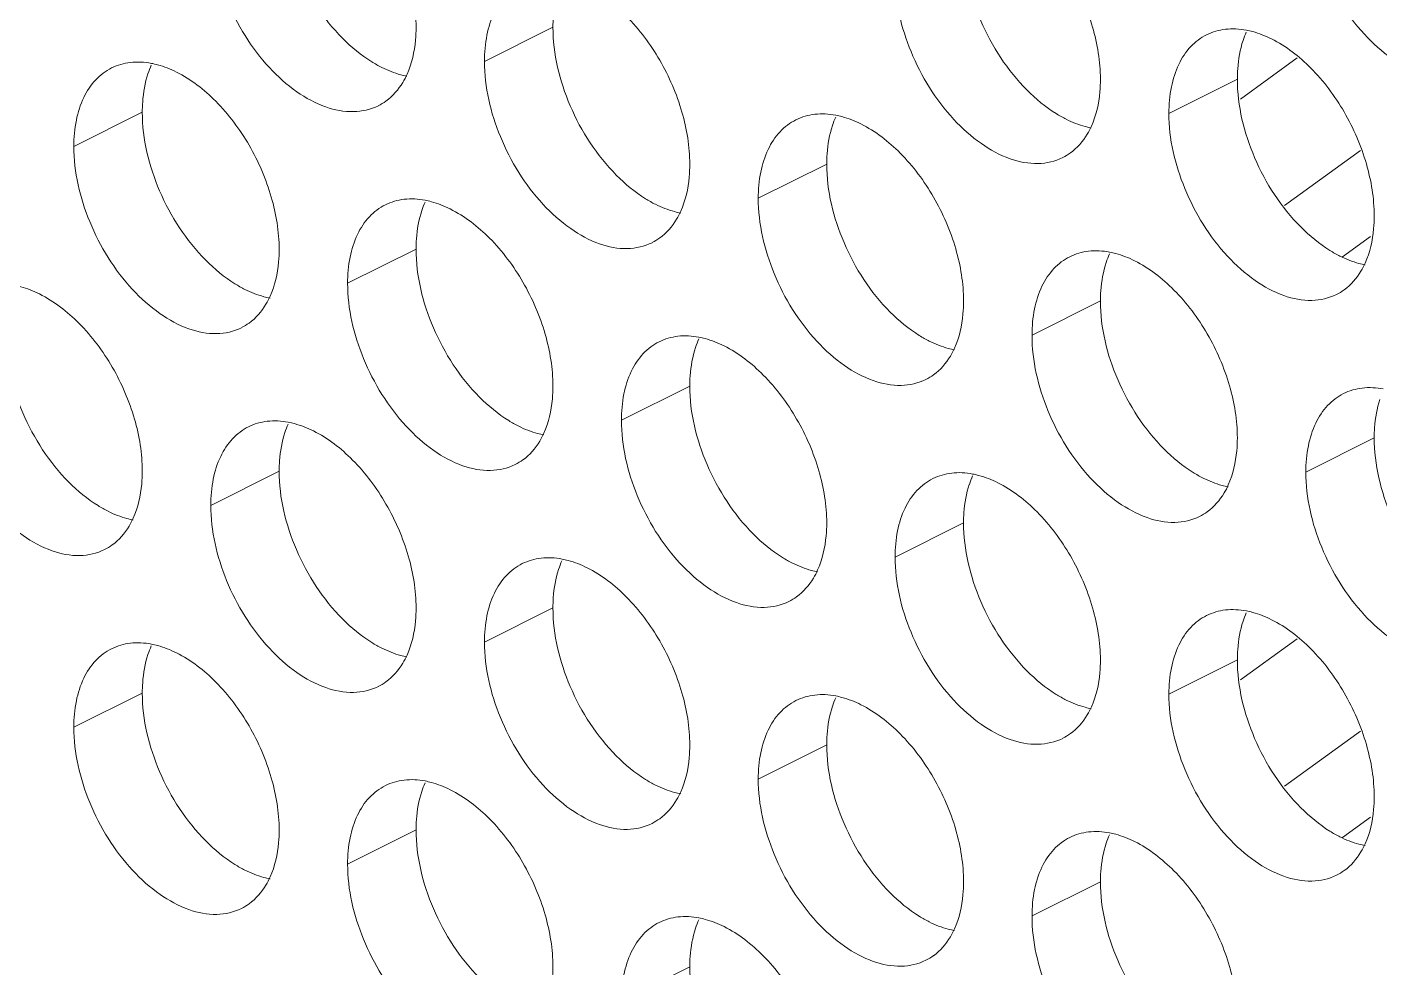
# Model space of a CAD drawing. Header units: millimetres. Extents: x 0 to 2524, y 0 to 1785.
# Drawn here: x 1833.05 to 1844.23, y 778.42 to 786.19 of the extents above; entities that cross this region are included whole.
import ezdxf

# ---------------------------------------------------------------- set-up
doc = ezdxf.new("R2010")
doc.units = ezdxf.units.MM
doc.header["$LTSCALE"] = 0.1
doc.layers.add('标注', color=251, linetype='Continuous', lineweight=9)

msp = doc.modelspace()

# ---------------------------------------------------------------- linework, layer by layer
at = {"layer": '标注'}
for p, q in [((1837.398, 786.192), (1836.832, 785.909)), ((1843.549, 785.938), (1843.08, 785.598)), ((1843.055, 785.763), (1842.489, 785.48)), ((1834.004, 785.489), (1833.438, 785.206)), ((1834.004, 785.489), (1833.438, 785.206)), ((1844.074, 785.174), (1843.445, 784.718)), ((1839.661, 785.06), (1839.095, 784.778)), ((1844.156, 784.463), (1843.924, 784.295)), ((1836.267, 784.357), (1835.701, 784.075)), ((1836.267, 784.357), (1835.701, 784.075)), ((1841.923, 783.929), (1841.358, 783.646)), ((1838.529, 783.226), (1837.964, 782.943)), ((1838.529, 783.226), (1837.964, 782.943)), ((1844.186, 782.798), (1843.621, 782.515)), ((1835.135, 782.523), (1834.57, 782.24)), ((1840.792, 782.095), (1840.226, 781.812)), ((1840.792, 782.095), (1840.226, 781.812)), ((1837.398, 781.392), (1836.832, 781.109)), ((1843.549, 781.138), (1843.08, 780.798)), ((1843.055, 780.963), (1842.489, 780.68)), ((1843.055, 780.963), (1842.489, 780.68)), ((1834.004, 780.689), (1833.438, 780.406)), ((1844.074, 780.374), (1843.445, 779.918)), ((1839.661, 780.26), (1839.095, 779.978)), ((1844.156, 779.663), (1843.924, 779.495)), ((1836.267, 779.557), (1835.701, 779.275)), ((1841.923, 779.129), (1841.358, 778.846)), ((1838.529, 778.426), (1837.964, 778.143))]:
    msp.add_line(p, q, dxfattribs=at)
for centre, radius, start, end in [((1843.799, 785.852), 0.734, 155.8796, 161.7803), ((1834.748, 785.578), 0.734, 155.8796, 161.7803), ((1834.748, 785.578), 0.734, 155.8796, 161.7803), ((1835.752, 785.948), 0.453, 296.5256, 305.9034), ((1840.405, 785.149), 0.734, 155.8796, 161.7803), ((1841.409, 785.52), 0.453, 296.5256, 305.9034), ((1837.011, 784.446), 0.734, 155.8796, 161.7803), ((1837.011, 784.446), 0.734, 155.8796, 161.7803), ((1838.015, 784.817), 0.453, 296.5256, 305.9034), ((1842.668, 784.018), 0.734, 155.8796, 161.7803), ((1843.672, 784.388), 0.453, 296.5256, 305.9034), ((1834.621, 784.114), 0.453, 296.5256, 305.9034), ((1834.621, 784.114), 0.453, 296.5256, 305.9034), ((1839.274, 783.315), 0.734, 155.8796, 161.7803), ((1839.274, 783.315), 0.734, 155.8796, 161.7803), ((1840.278, 783.686), 0.453, 296.5256, 305.9034), ((1835.88, 782.612), 0.734, 155.8796, 161.7803), ((1836.884, 782.983), 0.453, 296.5256, 305.9034), ((1836.884, 782.983), 0.453, 296.5256, 305.9034), ((1841.537, 782.184), 0.734, 155.8796, 161.7803), ((1841.537, 782.184), 0.734, 155.8796, 161.7803), ((1842.541, 782.554), 0.453, 296.5256, 305.9034), ((1833.49, 782.28), 0.453, 296.5256, 305.9034), ((1838.142, 781.481), 0.734, 155.8796, 161.7803), ((1839.146, 781.851), 0.453, 296.5256, 305.9034), ((1839.146, 781.851), 0.453, 296.5256, 305.9034), ((1843.799, 781.052), 0.734, 155.8796, 161.7803), ((1843.799, 781.052), 0.734, 155.8796, 161.7803), ((1834.748, 780.778), 0.734, 155.8796, 161.7803), ((1835.752, 781.148), 0.453, 296.5256, 305.9034), ((1840.405, 780.349), 0.734, 155.8796, 161.7803), ((1841.409, 780.72), 0.453, 296.5256, 305.9034), ((1841.409, 780.72), 0.453, 296.5256, 305.9034), ((1837.011, 779.646), 0.734, 155.8796, 161.7803), ((1838.015, 780.017), 0.453, 296.5256, 305.9034), ((1842.668, 779.218), 0.734, 155.8796, 161.7803), ((1843.672, 779.588), 0.453, 296.5256, 305.9034), ((1843.672, 779.588), 0.453, 296.5256, 305.9034), ((1834.621, 779.314), 0.453, 296.5256, 305.9034), ((1839.274, 778.515), 0.734, 155.8796, 161.7803), ((1840.278, 778.886), 0.453, 296.5256, 305.9034)]:
    msp.add_arc(centre, radius, start, end, dxfattribs=at)
for points, knots in [([(1835.418, 787.655), (1835.539, 787.595), (1835.769, 787.415), (1836.035, 787.056), (1836.217, 786.638), (1836.267, 786.337), (1836.267, 786.192)], [0, 0, 0, 0, 0.229676, 0.488215, 0.753207, 1, 1, 1, 1]), ([(1835.659, 786.101), (1835.497, 786.264), (1835.246, 786.651), (1835.135, 787.102), (1835.135, 787.323)], [0, 0, 0, 0, 0.508684, 1, 1, 1, 1]), ([(1841.075, 787.227), (1841.196, 787.166), (1841.426, 786.986), (1841.692, 786.628), (1841.873, 786.209), (1841.923, 785.908), (1841.923, 785.763)], [0, 0, 0, 0, 0.229676, 0.488215, 0.753207, 1, 1, 1, 1]), ([(1845.006, 785.817), (1844.943, 785.786), (1844.793, 785.752), (1844.555, 785.8), (1844.317, 785.93), (1844.009, 786.208), (1843.723, 786.671), (1843.621, 787.103), (1843.621, 787.315)], [0, 0, 0, 0, 0.090718, 0.191742, 0.308104, 0.439279, 0.725532, 1, 1, 1, 1]), ([(1835.955, 785.543), (1835.892, 785.512), (1835.742, 785.478), (1835.504, 785.525), (1835.266, 785.656), (1834.958, 785.933), (1834.672, 786.396), (1834.57, 786.829), (1834.57, 787.04)], [0, 0, 0, 0, 0.090718, 0.191742, 0.308104, 0.439279, 0.725532, 1, 1, 1, 1]), ([(1841.316, 785.673), (1841.154, 785.835), (1840.903, 786.223), (1840.792, 786.673), (1840.792, 786.895)], [0, 0, 0, 0, 0.508684, 1, 1, 1, 1]), ([(1836.832, 785.909), (1836.832, 785.982), (1836.844, 786.121), (1836.903, 786.311), (1837.003, 786.463), (1837.095, 786.533), (1837.144, 786.558)], [0, 0, 0, 0, 0.289235, 0.54966, 0.782932, 1, 1, 1, 1]), ([(1841.612, 785.114), (1841.549, 785.083), (1841.399, 785.049), (1841.161, 785.097), (1840.923, 785.227), (1840.615, 785.505), (1840.329, 785.968), (1840.226, 786.4), (1840.226, 786.612)], [0, 0, 0, 0, 0.090718, 0.191742, 0.308104, 0.439279, 0.725532, 1, 1, 1, 1]), ([(1837.398, 786.192), (1837.398, 786.22), (1837.402, 786.328), (1837.42, 786.435), (1837.445, 786.51)], [0, 0, 0, 0, 0.264225, 1, 1, 1, 1]), ([(1837.681, 786.524), (1837.801, 786.464), (1838.032, 786.283), (1838.298, 785.925), (1838.479, 785.506), (1838.529, 785.205), (1838.529, 785.06)], [0, 0, 0, 0, 0.229676, 0.488215, 0.753207, 1, 1, 1, 1]), ([(1835.984, 785.86), (1835.955, 785.874), (1835.837, 785.94), (1835.732, 786.028), (1835.659, 786.101)], [0, 0, 0, 0, 0.235002, 1, 1, 1, 1]), ([(1836.267, 786.192), (1836.267, 786.156), (1836.261, 786.024), (1836.232, 785.891), (1836.192, 785.803)], [0, 0, 0, 0, 0.268874, 1, 1, 1, 1]), ([(1837.922, 784.97), (1837.76, 785.132), (1837.509, 785.52), (1837.398, 785.97), (1837.398, 786.192)], [0, 0, 0, 0, 0.508684, 1, 1, 1, 1]), ([(1842.489, 785.48), (1842.489, 785.553), (1842.501, 785.692), (1842.56, 785.882), (1842.66, 786.035), (1842.752, 786.105), (1842.801, 786.129)], [0, 0, 0, 0, 0.289235, 0.54966, 0.782932, 1, 1, 1, 1]), ([(1842.801, 786.129), (1842.849, 786.154), (1842.959, 786.185), (1843.073, 786.178), (1843.13, 786.168)], [0, 0, 0, 0, 0.482538, 1, 1, 1, 1]), ([(1843.13, 786.168), (1843.147, 786.164), (1843.219, 786.148), (1843.288, 786.12), (1843.338, 786.095)], [0, 0, 0, 0, 0.238696, 1, 1, 1, 1]), ([(1843.055, 785.763), (1843.055, 785.792), (1843.059, 785.899), (1843.077, 786.007), (1843.102, 786.082)], [0, 0, 0, 0, 0.264225, 1, 1, 1, 1]), ([(1843.338, 786.095), (1843.458, 786.035), (1843.689, 785.855), (1843.955, 785.497), (1844.136, 785.078), (1844.186, 784.777), (1844.186, 784.632)], [0, 0, 0, 0, 0.229676, 0.488215, 0.753207, 1, 1, 1, 1]), ([(1833.75, 785.855), (1833.798, 785.879), (1833.908, 785.911), (1834.022, 785.904), (1834.079, 785.893)], [0, 0, 0, 0, 0.482538, 1, 1, 1, 1]), ([(1833.75, 785.855), (1833.798, 785.879), (1833.908, 785.911), (1834.022, 785.904), (1834.079, 785.893)], [0, 0, 0, 0, 0.482538, 1, 1, 1, 1]), ([(1834.079, 785.893), (1834.096, 785.89), (1834.168, 785.873), (1834.237, 785.846), (1834.287, 785.821)], [0, 0, 0, 0, 0.238696, 1, 1, 1, 1]), ([(1834.079, 785.893), (1834.096, 785.89), (1834.168, 785.873), (1834.237, 785.846), (1834.287, 785.821)], [0, 0, 0, 0, 0.238696, 1, 1, 1, 1]), ([(1838.217, 784.411), (1838.155, 784.38), (1838.005, 784.346), (1837.767, 784.394), (1837.529, 784.525), (1837.221, 784.802), (1836.935, 785.265), (1836.832, 785.697), (1836.832, 785.909)], [0, 0, 0, 0, 0.090718, 0.191742, 0.308104, 0.439279, 0.725532, 1, 1, 1, 1]), ([(1833.438, 785.206), (1833.438, 785.279), (1833.45, 785.418), (1833.509, 785.608), (1833.609, 785.76), (1833.701, 785.831), (1833.75, 785.855)], [0, 0, 0, 0, 0.289235, 0.54966, 0.782932, 1, 1, 1, 1]), ([(1833.438, 785.206), (1833.438, 785.279), (1833.45, 785.418), (1833.509, 785.608), (1833.609, 785.76), (1833.701, 785.831), (1833.75, 785.855)], [0, 0, 0, 0, 0.289235, 0.54966, 0.782932, 1, 1, 1, 1]), ([(1834.004, 785.489), (1834.004, 785.517), (1834.008, 785.625), (1834.026, 785.732), (1834.051, 785.807)], [0, 0, 0, 0, 0.264225, 1, 1, 1, 1]), ([(1834.004, 785.489), (1834.004, 785.517), (1834.008, 785.625), (1834.026, 785.732), (1834.051, 785.807)], [0, 0, 0, 0, 0.264225, 1, 1, 1, 1]), ([(1834.287, 785.821), (1834.407, 785.761), (1834.638, 785.58), (1834.904, 785.222), (1835.085, 784.803), (1835.135, 784.502), (1835.135, 784.357)], [0, 0, 0, 0, 0.229676, 0.488215, 0.753207, 1, 1, 1, 1]), ([(1834.287, 785.821), (1834.407, 785.761), (1834.638, 785.58), (1834.904, 785.222), (1835.085, 784.803), (1835.135, 784.502), (1835.135, 784.357)], [0, 0, 0, 0, 0.229676, 0.488215, 0.753207, 1, 1, 1, 1]), ([(1836.191, 785.787), (1836.174, 785.791), (1836.103, 785.807), (1836.034, 785.835), (1835.984, 785.86)], [0, 0, 0, 0, 0.238696, 1, 1, 1, 1]), ([(1836.192, 785.803), (1836.182, 785.78), (1836.138, 785.696), (1836.074, 785.622), (1836.018, 785.581)], [0, 0, 0, 0, 0.265525, 1, 1, 1, 1]), ([(1841.923, 785.763), (1841.923, 785.728), (1841.918, 785.595), (1841.889, 785.463), (1841.849, 785.374)], [0, 0, 0, 0, 0.268874, 1, 1, 1, 1]), ([(1843.579, 784.541), (1843.417, 784.704), (1843.166, 785.091), (1843.055, 785.542), (1843.055, 785.763)], [0, 0, 0, 0, 0.508684, 1, 1, 1, 1]), ([(1841.641, 785.431), (1841.612, 785.445), (1841.494, 785.512), (1841.389, 785.599), (1841.316, 785.673)], [0, 0, 0, 0, 0.235002, 1, 1, 1, 1]), ([(1834.528, 784.267), (1834.366, 784.43), (1834.115, 784.817), (1834.004, 785.267), (1834.004, 785.489)], [0, 0, 0, 0, 0.508684, 1, 1, 1, 1]), ([(1834.528, 784.267), (1834.366, 784.43), (1834.115, 784.817), (1834.004, 785.267), (1834.004, 785.489)], [0, 0, 0, 0, 0.508684, 1, 1, 1, 1]), ([(1839.407, 785.426), (1839.455, 785.451), (1839.565, 785.482), (1839.679, 785.476), (1839.736, 785.465)], [0, 0, 0, 0, 0.482538, 1, 1, 1, 1]), ([(1839.736, 785.465), (1839.753, 785.461), (1839.825, 785.445), (1839.894, 785.417), (1839.944, 785.392)], [0, 0, 0, 0, 0.238696, 1, 1, 1, 1]), ([(1841.848, 785.359), (1841.831, 785.362), (1841.76, 785.379), (1841.691, 785.406), (1841.641, 785.431)], [0, 0, 0, 0, 0.238696, 1, 1, 1, 1]), ([(1843.874, 783.983), (1843.812, 783.952), (1843.662, 783.918), (1843.424, 783.966), (1843.186, 784.096), (1842.878, 784.374), (1842.592, 784.836), (1842.489, 785.269), (1842.489, 785.48)], [0, 0, 0, 0, 0.090718, 0.191742, 0.308104, 0.439279, 0.725532, 1, 1, 1, 1]), ([(1839.095, 784.778), (1839.095, 784.85), (1839.107, 784.989), (1839.166, 785.179), (1839.265, 785.332), (1839.358, 785.402), (1839.407, 785.426)], [0, 0, 0, 0, 0.289235, 0.54966, 0.782932, 1, 1, 1, 1]), ([(1839.661, 785.06), (1839.661, 785.089), (1839.664, 785.196), (1839.683, 785.304), (1839.708, 785.379)], [0, 0, 0, 0, 0.264225, 1, 1, 1, 1]), ([(1839.944, 785.392), (1840.064, 785.332), (1840.295, 785.152), (1840.561, 784.794), (1840.742, 784.375), (1840.792, 784.074), (1840.792, 783.929)], [0, 0, 0, 0, 0.229676, 0.488215, 0.753207, 1, 1, 1, 1]), ([(1841.849, 785.374), (1841.839, 785.352), (1841.795, 785.268), (1841.731, 785.193), (1841.675, 785.153)], [0, 0, 0, 0, 0.265525, 1, 1, 1, 1]), ([(1834.823, 783.708), (1834.761, 783.677), (1834.611, 783.643), (1834.373, 783.691), (1834.135, 783.822), (1833.827, 784.099), (1833.541, 784.562), (1833.438, 784.994), (1833.438, 785.206)], [0, 0, 0, 0, 0.090718, 0.191742, 0.308104, 0.439279, 0.725532, 1, 1, 1, 1]), ([(1834.823, 783.708), (1834.761, 783.677), (1834.611, 783.643), (1834.373, 783.691), (1834.135, 783.822), (1833.827, 784.099), (1833.541, 784.562), (1833.438, 784.994), (1833.438, 785.206)], [0, 0, 0, 0, 0.090718, 0.191742, 0.308104, 0.439279, 0.725532, 1, 1, 1, 1]), ([(1838.529, 785.06), (1838.529, 785.025), (1838.524, 784.892), (1838.494, 784.76), (1838.455, 784.671)], [0, 0, 0, 0, 0.268874, 1, 1, 1, 1]), ([(1840.185, 783.838), (1840.023, 784.001), (1839.772, 784.388), (1839.661, 784.839), (1839.661, 785.06)], [0, 0, 0, 0, 0.508684, 1, 1, 1, 1]), ([(1838.246, 784.728), (1838.218, 784.742), (1838.1, 784.809), (1837.995, 784.896), (1837.922, 784.97)], [0, 0, 0, 0, 0.235002, 1, 1, 1, 1]), ([(1836.013, 784.724), (1836.061, 784.748), (1836.171, 784.779), (1836.285, 784.773), (1836.342, 784.762)], [0, 0, 0, 0, 0.482538, 1, 1, 1, 1]), ([(1836.013, 784.724), (1836.061, 784.748), (1836.171, 784.779), (1836.285, 784.773), (1836.342, 784.762)], [0, 0, 0, 0, 0.482538, 1, 1, 1, 1]), ([(1836.342, 784.762), (1836.359, 784.758), (1836.431, 784.742), (1836.499, 784.715), (1836.549, 784.69)], [0, 0, 0, 0, 0.238696, 1, 1, 1, 1]), ([(1836.342, 784.762), (1836.359, 784.758), (1836.431, 784.742), (1836.499, 784.715), (1836.549, 784.69)], [0, 0, 0, 0, 0.238696, 1, 1, 1, 1]), ([(1840.48, 783.28), (1840.418, 783.249), (1840.268, 783.215), (1840.03, 783.263), (1839.791, 783.393), (1839.484, 783.671), (1839.198, 784.133), (1839.095, 784.566), (1839.095, 784.778)], [0, 0, 0, 0, 0.090718, 0.191742, 0.308104, 0.439279, 0.725532, 1, 1, 1, 1]), ([(1835.701, 784.075), (1835.701, 784.147), (1835.713, 784.286), (1835.772, 784.477), (1835.871, 784.629), (1835.964, 784.699), (1836.013, 784.724)], [0, 0, 0, 0, 0.289235, 0.54966, 0.782932, 1, 1, 1, 1]), ([(1835.701, 784.075), (1835.701, 784.147), (1835.713, 784.286), (1835.772, 784.477), (1835.871, 784.629), (1835.964, 784.699), (1836.013, 784.724)], [0, 0, 0, 0, 0.289235, 0.54966, 0.782932, 1, 1, 1, 1]), ([(1836.267, 784.357), (1836.267, 784.386), (1836.27, 784.493), (1836.289, 784.601), (1836.314, 784.676)], [0, 0, 0, 0, 0.264225, 1, 1, 1, 1]), ([(1836.267, 784.357), (1836.267, 784.386), (1836.27, 784.493), (1836.289, 784.601), (1836.314, 784.676)], [0, 0, 0, 0, 0.264225, 1, 1, 1, 1]), ([(1836.549, 784.69), (1836.67, 784.629), (1836.901, 784.449), (1837.167, 784.091), (1837.348, 783.672), (1837.398, 783.371), (1837.398, 783.226)], [0, 0, 0, 0, 0.229676, 0.488215, 0.753207, 1, 1, 1, 1]), ([(1836.549, 784.69), (1836.67, 784.629), (1836.901, 784.449), (1837.167, 784.091), (1837.348, 783.672), (1837.398, 783.371), (1837.398, 783.226)], [0, 0, 0, 0, 0.229676, 0.488215, 0.753207, 1, 1, 1, 1]), ([(1838.454, 784.656), (1838.437, 784.659), (1838.365, 784.676), (1838.296, 784.703), (1838.246, 784.728)], [0, 0, 0, 0, 0.238696, 1, 1, 1, 1]), ([(1838.455, 784.671), (1838.444, 784.649), (1838.401, 784.565), (1838.337, 784.49), (1838.281, 784.45)], [0, 0, 0, 0, 0.265525, 1, 1, 1, 1]), ([(1843.903, 784.3), (1843.875, 784.314), (1843.757, 784.381), (1843.652, 784.468), (1843.579, 784.541)], [0, 0, 0, 0, 0.235002, 1, 1, 1, 1]), ([(1844.186, 784.632), (1844.186, 784.596), (1844.181, 784.464), (1844.151, 784.331), (1844.112, 784.243)], [0, 0, 0, 0, 0.268874, 1, 1, 1, 1]), ([(1835.135, 784.357), (1835.135, 784.322), (1835.13, 784.19), (1835.1, 784.057), (1835.061, 783.969)], [0, 0, 0, 0, 0.268874, 1, 1, 1, 1]), ([(1835.135, 784.357), (1835.135, 784.322), (1835.13, 784.19), (1835.1, 784.057), (1835.061, 783.969)], [0, 0, 0, 0, 0.268874, 1, 1, 1, 1]), ([(1836.79, 783.135), (1836.629, 783.298), (1836.378, 783.685), (1836.267, 784.136), (1836.267, 784.357)], [0, 0, 0, 0, 0.508684, 1, 1, 1, 1]), ([(1836.79, 783.135), (1836.629, 783.298), (1836.378, 783.685), (1836.267, 784.136), (1836.267, 784.357)], [0, 0, 0, 0, 0.508684, 1, 1, 1, 1]), ([(1841.67, 784.295), (1841.718, 784.319), (1841.828, 784.351), (1841.942, 784.344), (1841.999, 784.333)], [0, 0, 0, 0, 0.482538, 1, 1, 1, 1]), ([(1841.999, 784.333), (1842.016, 784.33), (1842.087, 784.313), (1842.156, 784.286), (1842.206, 784.261)], [0, 0, 0, 0, 0.238696, 1, 1, 1, 1]), ([(1834.852, 784.025), (1834.824, 784.039), (1834.706, 784.106), (1834.601, 784.193), (1834.528, 784.267)], [0, 0, 0, 0, 0.235002, 1, 1, 1, 1]), ([(1834.852, 784.025), (1834.824, 784.039), (1834.706, 784.106), (1834.601, 784.193), (1834.528, 784.267)], [0, 0, 0, 0, 0.235002, 1, 1, 1, 1]), ([(1841.358, 783.646), (1841.358, 783.719), (1841.37, 783.858), (1841.429, 784.048), (1841.528, 784.2), (1841.621, 784.271), (1841.67, 784.295)], [0, 0, 0, 0, 0.289235, 0.54966, 0.782932, 1, 1, 1, 1]), ([(1841.923, 783.929), (1841.923, 783.957), (1841.927, 784.065), (1841.946, 784.172), (1841.971, 784.247)], [0, 0, 0, 0, 0.264225, 1, 1, 1, 1]), ([(1842.206, 784.261), (1842.327, 784.201), (1842.557, 784.02), (1842.824, 783.662), (1843.005, 783.244), (1843.055, 782.943), (1843.055, 782.798)], [0, 0, 0, 0, 0.229676, 0.488215, 0.753207, 1, 1, 1, 1]), ([(1844.111, 784.228), (1844.094, 784.231), (1844.022, 784.248), (1843.953, 784.275), (1843.903, 784.3)], [0, 0, 0, 0, 0.238696, 1, 1, 1, 1]), ([(1844.112, 784.243), (1844.101, 784.22), (1844.058, 784.136), (1843.994, 784.062), (1843.938, 784.021)], [0, 0, 0, 0, 0.265525, 1, 1, 1, 1]), ([(1832.948, 784.059), (1832.965, 784.055), (1833.036, 784.039), (1833.105, 784.012), (1833.155, 783.987)], [0, 0, 0, 0, 0.238696, 1, 1, 1, 1]), ([(1833.155, 783.987), (1833.276, 783.926), (1833.507, 783.746), (1833.773, 783.388), (1833.954, 782.969), (1834.004, 782.668), (1834.004, 782.523)], [0, 0, 0, 0, 0.229676, 0.488215, 0.753207, 1, 1, 1, 1]), ([(1835.06, 783.953), (1835.043, 783.956), (1834.971, 783.973), (1834.902, 784), (1834.852, 784.025)], [0, 0, 0, 0, 0.238696, 1, 1, 1, 1]), ([(1835.06, 783.953), (1835.043, 783.956), (1834.971, 783.973), (1834.902, 784), (1834.852, 784.025)], [0, 0, 0, 0, 0.238696, 1, 1, 1, 1]), ([(1837.086, 782.577), (1837.023, 782.546), (1836.874, 782.512), (1836.636, 782.56), (1836.397, 782.69), (1836.09, 782.968), (1835.804, 783.431), (1835.701, 783.863), (1835.701, 784.075)], [0, 0, 0, 0, 0.090718, 0.191742, 0.308104, 0.439279, 0.725532, 1, 1, 1, 1]), ([(1837.086, 782.577), (1837.023, 782.546), (1836.874, 782.512), (1836.636, 782.56), (1836.397, 782.69), (1836.09, 782.968), (1835.804, 783.431), (1835.701, 783.863), (1835.701, 784.075)], [0, 0, 0, 0, 0.090718, 0.191742, 0.308104, 0.439279, 0.725532, 1, 1, 1, 1]), ([(1835.061, 783.969), (1835.05, 783.946), (1835.007, 783.862), (1834.943, 783.788), (1834.887, 783.747)], [0, 0, 0, 0, 0.265525, 1, 1, 1, 1]), ([(1835.061, 783.969), (1835.05, 783.946), (1835.007, 783.862), (1834.943, 783.788), (1834.887, 783.747)], [0, 0, 0, 0, 0.265525, 1, 1, 1, 1]), ([(1840.792, 783.929), (1840.792, 783.893), (1840.786, 783.761), (1840.757, 783.628), (1840.717, 783.54)], [0, 0, 0, 0, 0.268874, 1, 1, 1, 1]), ([(1842.447, 782.707), (1842.286, 782.87), (1842.035, 783.257), (1841.923, 783.707), (1841.923, 783.929)], [0, 0, 0, 0, 0.508684, 1, 1, 1, 1]), ([(1840.509, 783.597), (1840.481, 783.611), (1840.363, 783.678), (1840.257, 783.765), (1840.185, 783.838)], [0, 0, 0, 0, 0.235002, 1, 1, 1, 1]), ([(1833.396, 782.432), (1833.235, 782.595), (1832.984, 782.982), (1832.872, 783.433), (1832.872, 783.654)], [0, 0, 0, 0, 0.508684, 1, 1, 1, 1]), ([(1838.276, 783.592), (1838.324, 783.616), (1838.434, 783.648), (1838.548, 783.641), (1838.604, 783.63)], [0, 0, 0, 0, 0.482538, 1, 1, 1, 1]), ([(1838.276, 783.592), (1838.324, 783.616), (1838.434, 783.648), (1838.548, 783.641), (1838.604, 783.63)], [0, 0, 0, 0, 0.482538, 1, 1, 1, 1]), ([(1842.743, 782.149), (1842.68, 782.117), (1842.53, 782.083), (1842.293, 782.131), (1842.054, 782.262), (1841.746, 782.539), (1841.46, 783.002), (1841.358, 783.434), (1841.358, 783.646)], [0, 0, 0, 0, 0.090718, 0.191742, 0.308104, 0.439279, 0.725532, 1, 1, 1, 1]), ([(1837.964, 782.943), (1837.964, 783.016), (1837.976, 783.155), (1838.035, 783.345), (1838.134, 783.497), (1838.227, 783.568), (1838.276, 783.592)], [0, 0, 0, 0, 0.289235, 0.54966, 0.782932, 1, 1, 1, 1]), ([(1837.964, 782.943), (1837.964, 783.016), (1837.976, 783.155), (1838.035, 783.345), (1838.134, 783.497), (1838.227, 783.568), (1838.276, 783.592)], [0, 0, 0, 0, 0.289235, 0.54966, 0.782932, 1, 1, 1, 1]), ([(1838.529, 783.226), (1838.529, 783.254), (1838.533, 783.362), (1838.552, 783.469), (1838.577, 783.544)], [0, 0, 0, 0, 0.264225, 1, 1, 1, 1]), ([(1838.529, 783.226), (1838.529, 783.254), (1838.533, 783.362), (1838.552, 783.469), (1838.577, 783.544)], [0, 0, 0, 0, 0.264225, 1, 1, 1, 1]), ([(1838.604, 783.63), (1838.622, 783.627), (1838.693, 783.61), (1838.762, 783.583), (1838.812, 783.558)], [0, 0, 0, 0, 0.238696, 1, 1, 1, 1]), ([(1838.604, 783.63), (1838.622, 783.627), (1838.693, 783.61), (1838.762, 783.583), (1838.812, 783.558)], [0, 0, 0, 0, 0.238696, 1, 1, 1, 1]), ([(1838.812, 783.558), (1838.933, 783.498), (1839.163, 783.317), (1839.43, 782.959), (1839.611, 782.541), (1839.661, 782.24), (1839.661, 782.095)], [0, 0, 0, 0, 0.229676, 0.488215, 0.753207, 1, 1, 1, 1]), ([(1838.812, 783.558), (1838.933, 783.498), (1839.163, 783.317), (1839.43, 782.959), (1839.611, 782.541), (1839.661, 782.24), (1839.661, 782.095)], [0, 0, 0, 0, 0.229676, 0.488215, 0.753207, 1, 1, 1, 1]), ([(1840.717, 783.525), (1840.7, 783.528), (1840.628, 783.545), (1840.559, 783.572), (1840.509, 783.597)], [0, 0, 0, 0, 0.238696, 1, 1, 1, 1]), ([(1840.717, 783.54), (1840.707, 783.517), (1840.664, 783.433), (1840.6, 783.359), (1840.544, 783.318)], [0, 0, 0, 0, 0.265525, 1, 1, 1, 1]), ([(1833.692, 781.874), (1833.629, 781.843), (1833.479, 781.809), (1833.242, 781.857), (1833.003, 781.987), (1832.695, 782.265), (1832.409, 782.728), (1832.307, 783.16), (1832.307, 783.372)], [0, 0, 0, 0, 0.090718, 0.191742, 0.308104, 0.439279, 0.725532, 1, 1, 1, 1]), ([(1837.398, 783.226), (1837.398, 783.19), (1837.392, 783.058), (1837.363, 782.926), (1837.323, 782.837)], [0, 0, 0, 0, 0.268874, 1, 1, 1, 1]), ([(1837.398, 783.226), (1837.398, 783.19), (1837.392, 783.058), (1837.363, 782.926), (1837.323, 782.837)], [0, 0, 0, 0, 0.268874, 1, 1, 1, 1]), ([(1839.053, 782.004), (1838.892, 782.167), (1838.641, 782.554), (1838.529, 783.005), (1838.529, 783.226)], [0, 0, 0, 0, 0.508684, 1, 1, 1, 1]), ([(1839.053, 782.004), (1838.892, 782.167), (1838.641, 782.554), (1838.529, 783.005), (1838.529, 783.226)], [0, 0, 0, 0, 0.508684, 1, 1, 1, 1]), ([(1843.932, 783.164), (1843.981, 783.188), (1844.091, 783.22), (1844.204, 783.213), (1844.261, 783.202)], [0, 0, 0, 0, 0.482538, 1, 1, 1, 1]), ([(1837.115, 782.894), (1837.087, 782.908), (1836.969, 782.975), (1836.863, 783.062), (1836.79, 783.135)], [0, 0, 0, 0, 0.235002, 1, 1, 1, 1]), ([(1837.115, 782.894), (1837.087, 782.908), (1836.969, 782.975), (1836.863, 783.062), (1836.79, 783.135)], [0, 0, 0, 0, 0.235002, 1, 1, 1, 1]), ([(1843.621, 782.515), (1843.621, 782.588), (1843.633, 782.727), (1843.692, 782.917), (1843.791, 783.069), (1843.883, 783.139), (1843.932, 783.164)], [0, 0, 0, 0, 0.289235, 0.54966, 0.782932, 1, 1, 1, 1]), ([(1844.186, 782.798), (1844.186, 782.826), (1844.19, 782.933), (1844.209, 783.041), (1844.234, 783.116)], [0, 0, 0, 0, 0.264225, 1, 1, 1, 1]), ([(1834.57, 782.24), (1834.57, 782.313), (1834.582, 782.452), (1834.641, 782.642), (1834.74, 782.794), (1834.833, 782.865), (1834.881, 782.889)], [0, 0, 0, 0, 0.289235, 0.54966, 0.782932, 1, 1, 1, 1]), ([(1834.881, 782.889), (1834.93, 782.913), (1835.04, 782.945), (1835.154, 782.938), (1835.21, 782.927)], [0, 0, 0, 0, 0.482538, 1, 1, 1, 1]), ([(1835.21, 782.927), (1835.228, 782.924), (1835.299, 782.907), (1835.368, 782.88), (1835.418, 782.855)], [0, 0, 0, 0, 0.238696, 1, 1, 1, 1]), ([(1837.323, 782.822), (1837.306, 782.825), (1837.234, 782.842), (1837.165, 782.869), (1837.115, 782.894)], [0, 0, 0, 0, 0.238696, 1, 1, 1, 1]), ([(1837.323, 782.822), (1837.306, 782.825), (1837.234, 782.842), (1837.165, 782.869), (1837.115, 782.894)], [0, 0, 0, 0, 0.238696, 1, 1, 1, 1]), ([(1839.349, 781.446), (1839.286, 781.414), (1839.136, 781.38), (1838.898, 781.428), (1838.66, 781.559), (1838.352, 781.836), (1838.066, 782.299), (1837.964, 782.732), (1837.964, 782.943)], [0, 0, 0, 0, 0.090718, 0.191742, 0.308104, 0.439279, 0.725532, 1, 1, 1, 1]), ([(1839.349, 781.446), (1839.286, 781.414), (1839.136, 781.38), (1838.898, 781.428), (1838.66, 781.559), (1838.352, 781.836), (1838.066, 782.299), (1837.964, 782.732), (1837.964, 782.943)], [0, 0, 0, 0, 0.090718, 0.191742, 0.308104, 0.439279, 0.725532, 1, 1, 1, 1]), ([(1835.135, 782.523), (1835.135, 782.552), (1835.139, 782.659), (1835.158, 782.766), (1835.183, 782.842)], [0, 0, 0, 0, 0.264225, 1, 1, 1, 1]), ([(1835.418, 782.855), (1835.539, 782.795), (1835.769, 782.615), (1836.035, 782.256), (1836.217, 781.838), (1836.267, 781.537), (1836.267, 781.392)], [0, 0, 0, 0, 0.229676, 0.488215, 0.753207, 1, 1, 1, 1]), ([(1837.323, 782.837), (1837.313, 782.814), (1837.27, 782.73), (1837.206, 782.656), (1837.149, 782.615)], [0, 0, 0, 0, 0.265525, 1, 1, 1, 1]), ([(1837.323, 782.837), (1837.313, 782.814), (1837.27, 782.73), (1837.206, 782.656), (1837.149, 782.615)], [0, 0, 0, 0, 0.265525, 1, 1, 1, 1]), ([(1843.055, 782.798), (1843.055, 782.762), (1843.049, 782.63), (1843.02, 782.497), (1842.98, 782.409)], [0, 0, 0, 0, 0.268874, 1, 1, 1, 1]), ([(1844.71, 781.576), (1844.548, 781.738), (1844.297, 782.126), (1844.186, 782.576), (1844.186, 782.798)], [0, 0, 0, 0, 0.508684, 1, 1, 1, 1]), ([(1842.772, 782.465), (1842.744, 782.48), (1842.626, 782.546), (1842.52, 782.634), (1842.447, 782.707)], [0, 0, 0, 0, 0.235002, 1, 1, 1, 1]), ([(1834.004, 782.523), (1834.004, 782.487), (1833.998, 782.355), (1833.969, 782.223), (1833.929, 782.134)], [0, 0, 0, 0, 0.268874, 1, 1, 1, 1]), ([(1835.659, 781.301), (1835.497, 781.464), (1835.246, 781.851), (1835.135, 782.302), (1835.135, 782.523)], [0, 0, 0, 0, 0.508684, 1, 1, 1, 1]), ([(1833.721, 782.191), (1833.693, 782.205), (1833.575, 782.272), (1833.469, 782.359), (1833.396, 782.432)], [0, 0, 0, 0, 0.235002, 1, 1, 1, 1]), ([(1840.226, 781.812), (1840.226, 781.885), (1840.238, 782.024), (1840.297, 782.214), (1840.397, 782.366), (1840.489, 782.436), (1840.538, 782.461)], [0, 0, 0, 0, 0.289235, 0.54966, 0.782932, 1, 1, 1, 1]), ([(1840.226, 781.812), (1840.226, 781.885), (1840.238, 782.024), (1840.297, 782.214), (1840.397, 782.366), (1840.489, 782.436), (1840.538, 782.461)], [0, 0, 0, 0, 0.289235, 0.54966, 0.782932, 1, 1, 1, 1]), ([(1840.538, 782.461), (1840.587, 782.485), (1840.697, 782.517), (1840.81, 782.51), (1840.867, 782.499)], [0, 0, 0, 0, 0.482538, 1, 1, 1, 1]), ([(1840.538, 782.461), (1840.587, 782.485), (1840.697, 782.517), (1840.81, 782.51), (1840.867, 782.499)], [0, 0, 0, 0, 0.482538, 1, 1, 1, 1]), ([(1840.792, 782.095), (1840.792, 782.123), (1840.796, 782.231), (1840.815, 782.338), (1840.839, 782.413)], [0, 0, 0, 0, 0.264225, 1, 1, 1, 1]), ([(1840.792, 782.095), (1840.792, 782.123), (1840.796, 782.231), (1840.815, 782.338), (1840.839, 782.413)], [0, 0, 0, 0, 0.264225, 1, 1, 1, 1]), ([(1840.867, 782.499), (1840.884, 782.496), (1840.956, 782.479), (1841.025, 782.452), (1841.075, 782.427)], [0, 0, 0, 0, 0.238696, 1, 1, 1, 1]), ([(1840.867, 782.499), (1840.884, 782.496), (1840.956, 782.479), (1841.025, 782.452), (1841.075, 782.427)], [0, 0, 0, 0, 0.238696, 1, 1, 1, 1]), ([(1841.075, 782.427), (1841.196, 782.366), (1841.426, 782.186), (1841.692, 781.828), (1841.873, 781.409), (1841.923, 781.108), (1841.923, 780.963)], [0, 0, 0, 0, 0.229676, 0.488215, 0.753207, 1, 1, 1, 1]), ([(1841.075, 782.427), (1841.196, 782.366), (1841.426, 782.186), (1841.692, 781.828), (1841.873, 781.409), (1841.923, 781.108), (1841.923, 780.963)], [0, 0, 0, 0, 0.229676, 0.488215, 0.753207, 1, 1, 1, 1]), ([(1842.98, 782.393), (1842.962, 782.397), (1842.891, 782.413), (1842.822, 782.44), (1842.772, 782.465)], [0, 0, 0, 0, 0.238696, 1, 1, 1, 1]), ([(1842.98, 782.409), (1842.97, 782.386), (1842.927, 782.302), (1842.863, 782.228), (1842.806, 782.187)], [0, 0, 0, 0, 0.265525, 1, 1, 1, 1]), ([(1845.006, 781.017), (1844.943, 780.986), (1844.793, 780.952), (1844.555, 781), (1844.317, 781.13), (1844.009, 781.408), (1843.723, 781.871), (1843.621, 782.303), (1843.621, 782.515)], [0, 0, 0, 0, 0.090718, 0.191742, 0.308104, 0.439279, 0.725532, 1, 1, 1, 1]), ([(1833.929, 782.119), (1833.911, 782.122), (1833.84, 782.139), (1833.771, 782.166), (1833.721, 782.191)], [0, 0, 0, 0, 0.238696, 1, 1, 1, 1]), ([(1835.955, 780.743), (1835.892, 780.712), (1835.742, 780.678), (1835.504, 780.725), (1835.266, 780.856), (1834.958, 781.133), (1834.672, 781.596), (1834.57, 782.029), (1834.57, 782.24)], [0, 0, 0, 0, 0.090718, 0.191742, 0.308104, 0.439279, 0.725532, 1, 1, 1, 1]), ([(1833.929, 782.134), (1833.919, 782.111), (1833.876, 782.027), (1833.812, 781.953), (1833.755, 781.913)], [0, 0, 0, 0, 0.265525, 1, 1, 1, 1]), ([(1839.661, 782.095), (1839.661, 782.059), (1839.655, 781.927), (1839.626, 781.794), (1839.586, 781.706)], [0, 0, 0, 0, 0.268874, 1, 1, 1, 1]), ([(1839.661, 782.095), (1839.661, 782.059), (1839.655, 781.927), (1839.626, 781.794), (1839.586, 781.706)], [0, 0, 0, 0, 0.268874, 1, 1, 1, 1]), ([(1841.316, 780.873), (1841.154, 781.035), (1840.903, 781.423), (1840.792, 781.873), (1840.792, 782.095)], [0, 0, 0, 0, 0.508684, 1, 1, 1, 1]), ([(1841.316, 780.873), (1841.154, 781.035), (1840.903, 781.423), (1840.792, 781.873), (1840.792, 782.095)], [0, 0, 0, 0, 0.508684, 1, 1, 1, 1]), ([(1839.378, 781.763), (1839.349, 781.777), (1839.232, 781.843), (1839.126, 781.931), (1839.053, 782.004)], [0, 0, 0, 0, 0.235002, 1, 1, 1, 1]), ([(1839.378, 781.763), (1839.349, 781.777), (1839.232, 781.843), (1839.126, 781.931), (1839.053, 782.004)], [0, 0, 0, 0, 0.235002, 1, 1, 1, 1]), ([(1836.832, 781.109), (1836.832, 781.182), (1836.844, 781.321), (1836.903, 781.511), (1837.003, 781.663), (1837.095, 781.733), (1837.144, 781.758)], [0, 0, 0, 0, 0.289235, 0.54966, 0.782932, 1, 1, 1, 1]), ([(1837.144, 781.758), (1837.193, 781.782), (1837.303, 781.814), (1837.416, 781.807), (1837.473, 781.796)], [0, 0, 0, 0, 0.482538, 1, 1, 1, 1]), ([(1837.473, 781.796), (1837.49, 781.793), (1837.562, 781.776), (1837.631, 781.749), (1837.681, 781.724)], [0, 0, 0, 0, 0.238696, 1, 1, 1, 1]), ([(1839.586, 781.69), (1839.568, 781.694), (1839.497, 781.71), (1839.428, 781.738), (1839.378, 781.763)], [0, 0, 0, 0, 0.238696, 1, 1, 1, 1]), ([(1839.586, 781.69), (1839.568, 781.694), (1839.497, 781.71), (1839.428, 781.738), (1839.378, 781.763)], [0, 0, 0, 0, 0.238696, 1, 1, 1, 1]), ([(1841.612, 780.314), (1841.549, 780.283), (1841.399, 780.249), (1841.161, 780.297), (1840.923, 780.427), (1840.615, 780.705), (1840.329, 781.168), (1840.226, 781.6), (1840.226, 781.812)], [0, 0, 0, 0, 0.090718, 0.191742, 0.308104, 0.439279, 0.725532, 1, 1, 1, 1]), ([(1841.612, 780.314), (1841.549, 780.283), (1841.399, 780.249), (1841.161, 780.297), (1840.923, 780.427), (1840.615, 780.705), (1840.329, 781.168), (1840.226, 781.6), (1840.226, 781.812)], [0, 0, 0, 0, 0.090718, 0.191742, 0.308104, 0.439279, 0.725532, 1, 1, 1, 1]), ([(1837.398, 781.392), (1837.398, 781.42), (1837.402, 781.528), (1837.42, 781.635), (1837.445, 781.71)], [0, 0, 0, 0, 0.264225, 1, 1, 1, 1]), ([(1837.681, 781.724), (1837.801, 781.664), (1838.032, 781.483), (1838.298, 781.125), (1838.479, 780.706), (1838.529, 780.405), (1838.529, 780.26)], [0, 0, 0, 0, 0.229676, 0.488215, 0.753207, 1, 1, 1, 1]), ([(1839.586, 781.706), (1839.576, 781.683), (1839.533, 781.599), (1839.468, 781.525), (1839.412, 781.484)], [0, 0, 0, 0, 0.265525, 1, 1, 1, 1]), ([(1839.586, 781.706), (1839.576, 781.683), (1839.533, 781.599), (1839.468, 781.525), (1839.412, 781.484)], [0, 0, 0, 0, 0.265525, 1, 1, 1, 1]), ([(1835.984, 781.06), (1835.955, 781.074), (1835.837, 781.14), (1835.732, 781.228), (1835.659, 781.301)], [0, 0, 0, 0, 0.235002, 1, 1, 1, 1]), ([(1836.267, 781.392), (1836.267, 781.356), (1836.261, 781.224), (1836.232, 781.091), (1836.192, 781.003)], [0, 0, 0, 0, 0.268874, 1, 1, 1, 1]), ([(1837.922, 780.17), (1837.76, 780.332), (1837.509, 780.72), (1837.398, 781.17), (1837.398, 781.392)], [0, 0, 0, 0, 0.508684, 1, 1, 1, 1]), ([(1842.489, 780.68), (1842.489, 780.753), (1842.501, 780.892), (1842.56, 781.082), (1842.66, 781.235), (1842.752, 781.305), (1842.801, 781.329)], [0, 0, 0, 0, 0.289235, 0.54966, 0.782932, 1, 1, 1, 1]), ([(1842.489, 780.68), (1842.489, 780.753), (1842.501, 780.892), (1842.56, 781.082), (1842.66, 781.235), (1842.752, 781.305), (1842.801, 781.329)], [0, 0, 0, 0, 0.289235, 0.54966, 0.782932, 1, 1, 1, 1]), ([(1842.801, 781.329), (1842.849, 781.354), (1842.959, 781.385), (1843.073, 781.378), (1843.13, 781.368)], [0, 0, 0, 0, 0.482538, 1, 1, 1, 1]), ([(1842.801, 781.329), (1842.849, 781.354), (1842.959, 781.385), (1843.073, 781.378), (1843.13, 781.368)], [0, 0, 0, 0, 0.482538, 1, 1, 1, 1]), ([(1843.13, 781.368), (1843.147, 781.364), (1843.219, 781.348), (1843.288, 781.32), (1843.338, 781.295)], [0, 0, 0, 0, 0.238696, 1, 1, 1, 1]), ([(1843.13, 781.368), (1843.147, 781.364), (1843.219, 781.348), (1843.288, 781.32), (1843.338, 781.295)], [0, 0, 0, 0, 0.238696, 1, 1, 1, 1]), ([(1843.338, 781.295), (1843.458, 781.235), (1843.689, 781.055), (1843.955, 780.697), (1844.136, 780.278), (1844.186, 779.977), (1844.186, 779.832)], [0, 0, 0, 0, 0.229676, 0.488215, 0.753207, 1, 1, 1, 1]), ([(1843.338, 781.295), (1843.458, 781.235), (1843.689, 781.055), (1843.955, 780.697), (1844.136, 780.278), (1844.186, 779.977), (1844.186, 779.832)], [0, 0, 0, 0, 0.229676, 0.488215, 0.753207, 1, 1, 1, 1]), ([(1843.055, 780.963), (1843.055, 780.992), (1843.059, 781.099), (1843.077, 781.207), (1843.102, 781.282)], [0, 0, 0, 0, 0.264225, 1, 1, 1, 1]), ([(1843.055, 780.963), (1843.055, 780.992), (1843.059, 781.099), (1843.077, 781.207), (1843.102, 781.282)], [0, 0, 0, 0, 0.264225, 1, 1, 1, 1]), ([(1833.75, 781.055), (1833.798, 781.079), (1833.908, 781.111), (1834.022, 781.104), (1834.079, 781.093)], [0, 0, 0, 0, 0.482538, 1, 1, 1, 1]), ([(1834.079, 781.093), (1834.096, 781.09), (1834.168, 781.073), (1834.237, 781.046), (1834.287, 781.021)], [0, 0, 0, 0, 0.238696, 1, 1, 1, 1]), ([(1838.217, 779.611), (1838.155, 779.58), (1838.005, 779.546), (1837.767, 779.594), (1837.529, 779.725), (1837.221, 780.002), (1836.935, 780.465), (1836.832, 780.897), (1836.832, 781.109)], [0, 0, 0, 0, 0.090718, 0.191742, 0.308104, 0.439279, 0.725532, 1, 1, 1, 1]), ([(1833.438, 780.406), (1833.438, 780.479), (1833.45, 780.618), (1833.509, 780.808), (1833.609, 780.96), (1833.701, 781.031), (1833.75, 781.055)], [0, 0, 0, 0, 0.289235, 0.54966, 0.782932, 1, 1, 1, 1]), ([(1834.004, 780.689), (1834.004, 780.717), (1834.008, 780.825), (1834.026, 780.932), (1834.051, 781.007)], [0, 0, 0, 0, 0.264225, 1, 1, 1, 1]), ([(1834.287, 781.021), (1834.407, 780.961), (1834.638, 780.78), (1834.904, 780.422), (1835.085, 780.003), (1835.135, 779.702), (1835.135, 779.557)], [0, 0, 0, 0, 0.229676, 0.488215, 0.753207, 1, 1, 1, 1]), ([(1836.191, 780.987), (1836.174, 780.991), (1836.103, 781.007), (1836.034, 781.035), (1835.984, 781.06)], [0, 0, 0, 0, 0.238696, 1, 1, 1, 1]), ([(1836.192, 781.003), (1836.182, 780.98), (1836.138, 780.896), (1836.074, 780.822), (1836.018, 780.781)], [0, 0, 0, 0, 0.265525, 1, 1, 1, 1]), ([(1841.923, 780.963), (1841.923, 780.928), (1841.918, 780.795), (1841.889, 780.663), (1841.849, 780.574)], [0, 0, 0, 0, 0.268874, 1, 1, 1, 1]), ([(1841.923, 780.963), (1841.923, 780.928), (1841.918, 780.795), (1841.889, 780.663), (1841.849, 780.574)], [0, 0, 0, 0, 0.268874, 1, 1, 1, 1]), ([(1843.579, 779.741), (1843.417, 779.904), (1843.166, 780.291), (1843.055, 780.742), (1843.055, 780.963)], [0, 0, 0, 0, 0.508684, 1, 1, 1, 1]), ([(1843.579, 779.741), (1843.417, 779.904), (1843.166, 780.291), (1843.055, 780.742), (1843.055, 780.963)], [0, 0, 0, 0, 0.508684, 1, 1, 1, 1]), ([(1841.641, 780.631), (1841.612, 780.645), (1841.494, 780.712), (1841.389, 780.799), (1841.316, 780.873)], [0, 0, 0, 0, 0.235002, 1, 1, 1, 1]), ([(1841.641, 780.631), (1841.612, 780.645), (1841.494, 780.712), (1841.389, 780.799), (1841.316, 780.873)], [0, 0, 0, 0, 0.235002, 1, 1, 1, 1]), ([(1834.528, 779.467), (1834.366, 779.63), (1834.115, 780.017), (1834.004, 780.467), (1834.004, 780.689)], [0, 0, 0, 0, 0.508684, 1, 1, 1, 1]), ([(1839.095, 779.978), (1839.095, 780.05), (1839.107, 780.189), (1839.166, 780.379), (1839.265, 780.532), (1839.358, 780.602), (1839.407, 780.626)], [0, 0, 0, 0, 0.289235, 0.54966, 0.782932, 1, 1, 1, 1]), ([(1839.407, 780.626), (1839.455, 780.651), (1839.565, 780.682), (1839.679, 780.676), (1839.736, 780.665)], [0, 0, 0, 0, 0.482538, 1, 1, 1, 1]), ([(1839.736, 780.665), (1839.753, 780.661), (1839.825, 780.645), (1839.894, 780.617), (1839.944, 780.592)], [0, 0, 0, 0, 0.238696, 1, 1, 1, 1]), ([(1841.848, 780.559), (1841.831, 780.562), (1841.76, 780.579), (1841.691, 780.606), (1841.641, 780.631)], [0, 0, 0, 0, 0.238696, 1, 1, 1, 1]), ([(1841.848, 780.559), (1841.831, 780.562), (1841.76, 780.579), (1841.691, 780.606), (1841.641, 780.631)], [0, 0, 0, 0, 0.238696, 1, 1, 1, 1]), ([(1843.874, 779.183), (1843.812, 779.152), (1843.662, 779.118), (1843.424, 779.166), (1843.186, 779.296), (1842.878, 779.574), (1842.592, 780.036), (1842.489, 780.469), (1842.489, 780.68)], [0, 0, 0, 0, 0.090718, 0.191742, 0.308104, 0.439279, 0.725532, 1, 1, 1, 1]), ([(1843.874, 779.183), (1843.812, 779.152), (1843.662, 779.118), (1843.424, 779.166), (1843.186, 779.296), (1842.878, 779.574), (1842.592, 780.036), (1842.489, 780.469), (1842.489, 780.68)], [0, 0, 0, 0, 0.090718, 0.191742, 0.308104, 0.439279, 0.725532, 1, 1, 1, 1]), ([(1839.661, 780.26), (1839.661, 780.289), (1839.664, 780.396), (1839.683, 780.504), (1839.708, 780.579)], [0, 0, 0, 0, 0.264225, 1, 1, 1, 1]), ([(1839.944, 780.592), (1840.064, 780.532), (1840.295, 780.352), (1840.561, 779.994), (1840.742, 779.575), (1840.792, 779.274), (1840.792, 779.129)], [0, 0, 0, 0, 0.229676, 0.488215, 0.753207, 1, 1, 1, 1]), ([(1841.849, 780.574), (1841.839, 780.552), (1841.795, 780.468), (1841.731, 780.393), (1841.675, 780.353)], [0, 0, 0, 0, 0.265525, 1, 1, 1, 1]), ([(1841.849, 780.574), (1841.839, 780.552), (1841.795, 780.468), (1841.731, 780.393), (1841.675, 780.353)], [0, 0, 0, 0, 0.265525, 1, 1, 1, 1]), ([(1834.823, 778.908), (1834.761, 778.877), (1834.611, 778.843), (1834.373, 778.891), (1834.135, 779.022), (1833.827, 779.299), (1833.541, 779.762), (1833.438, 780.194), (1833.438, 780.406)], [0, 0, 0, 0, 0.090718, 0.191742, 0.308104, 0.439279, 0.725532, 1, 1, 1, 1]), ([(1838.529, 780.26), (1838.529, 780.225), (1838.524, 780.092), (1838.494, 779.96), (1838.455, 779.871)], [0, 0, 0, 0, 0.268874, 1, 1, 1, 1]), ([(1840.185, 779.038), (1840.023, 779.201), (1839.772, 779.588), (1839.661, 780.039), (1839.661, 780.26)], [0, 0, 0, 0, 0.508684, 1, 1, 1, 1]), ([(1838.246, 779.928), (1838.218, 779.942), (1838.1, 780.009), (1837.995, 780.096), (1837.922, 780.17)], [0, 0, 0, 0, 0.235002, 1, 1, 1, 1]), ([(1836.013, 779.924), (1836.061, 779.948), (1836.171, 779.979), (1836.285, 779.973), (1836.342, 779.962)], [0, 0, 0, 0, 0.482538, 1, 1, 1, 1]), ([(1836.342, 779.962), (1836.359, 779.958), (1836.431, 779.942), (1836.499, 779.915), (1836.549, 779.89)], [0, 0, 0, 0, 0.238696, 1, 1, 1, 1]), ([(1840.48, 778.48), (1840.418, 778.449), (1840.268, 778.415), (1840.03, 778.463), (1839.791, 778.593), (1839.484, 778.871), (1839.198, 779.333), (1839.095, 779.766), (1839.095, 779.978)], [0, 0, 0, 0, 0.090718, 0.191742, 0.308104, 0.439279, 0.725532, 1, 1, 1, 1]), ([(1835.701, 779.275), (1835.701, 779.347), (1835.713, 779.486), (1835.772, 779.677), (1835.871, 779.829), (1835.964, 779.899), (1836.013, 779.924)], [0, 0, 0, 0, 0.289235, 0.54966, 0.782932, 1, 1, 1, 1]), ([(1836.267, 779.557), (1836.267, 779.586), (1836.27, 779.693), (1836.289, 779.801), (1836.314, 779.876)], [0, 0, 0, 0, 0.264225, 1, 1, 1, 1]), ([(1836.549, 779.89), (1836.67, 779.829), (1836.901, 779.649), (1837.167, 779.291), (1837.348, 778.872), (1837.398, 778.571), (1837.398, 778.426)], [0, 0, 0, 0, 0.229676, 0.488215, 0.753207, 1, 1, 1, 1]), ([(1838.454, 779.856), (1838.437, 779.859), (1838.365, 779.876), (1838.296, 779.903), (1838.246, 779.928)], [0, 0, 0, 0, 0.238696, 1, 1, 1, 1]), ([(1838.455, 779.871), (1838.444, 779.849), (1838.401, 779.765), (1838.337, 779.69), (1838.281, 779.65)], [0, 0, 0, 0, 0.265525, 1, 1, 1, 1]), ([(1843.903, 779.5), (1843.875, 779.514), (1843.757, 779.581), (1843.652, 779.668), (1843.579, 779.741)], [0, 0, 0, 0, 0.235002, 1, 1, 1, 1]), ([(1843.903, 779.5), (1843.875, 779.514), (1843.757, 779.581), (1843.652, 779.668), (1843.579, 779.741)], [0, 0, 0, 0, 0.235002, 1, 1, 1, 1]), ([(1844.186, 779.832), (1844.186, 779.796), (1844.181, 779.664), (1844.151, 779.531), (1844.112, 779.443)], [0, 0, 0, 0, 0.268874, 1, 1, 1, 1]), ([(1844.186, 779.832), (1844.186, 779.796), (1844.181, 779.664), (1844.151, 779.531), (1844.112, 779.443)], [0, 0, 0, 0, 0.268874, 1, 1, 1, 1]), ([(1835.135, 779.557), (1835.135, 779.522), (1835.13, 779.39), (1835.1, 779.257), (1835.061, 779.169)], [0, 0, 0, 0, 0.268874, 1, 1, 1, 1]), ([(1836.79, 778.335), (1836.629, 778.498), (1836.378, 778.885), (1836.267, 779.336), (1836.267, 779.557)], [0, 0, 0, 0, 0.508684, 1, 1, 1, 1]), ([(1841.67, 779.495), (1841.718, 779.519), (1841.828, 779.551), (1841.942, 779.544), (1841.999, 779.533)], [0, 0, 0, 0, 0.482538, 1, 1, 1, 1]), ([(1841.999, 779.533), (1842.016, 779.53), (1842.087, 779.513), (1842.156, 779.486), (1842.206, 779.461)], [0, 0, 0, 0, 0.238696, 1, 1, 1, 1]), ([(1834.852, 779.225), (1834.824, 779.239), (1834.706, 779.306), (1834.601, 779.393), (1834.528, 779.467)], [0, 0, 0, 0, 0.235002, 1, 1, 1, 1]), ([(1841.358, 778.846), (1841.358, 778.919), (1841.37, 779.058), (1841.429, 779.248), (1841.528, 779.4), (1841.621, 779.471), (1841.67, 779.495)], [0, 0, 0, 0, 0.289235, 0.54966, 0.782932, 1, 1, 1, 1]), ([(1841.923, 779.129), (1841.923, 779.157), (1841.927, 779.265), (1841.946, 779.372), (1841.971, 779.447)], [0, 0, 0, 0, 0.264225, 1, 1, 1, 1]), ([(1842.206, 779.461), (1842.327, 779.401), (1842.557, 779.22), (1842.824, 778.862), (1843.005, 778.444), (1843.055, 778.143), (1843.055, 777.998)], [0, 0, 0, 0, 0.229676, 0.488215, 0.753207, 1, 1, 1, 1]), ([(1844.111, 779.428), (1844.094, 779.431), (1844.022, 779.448), (1843.953, 779.475), (1843.903, 779.5)], [0, 0, 0, 0, 0.238696, 1, 1, 1, 1]), ([(1844.111, 779.428), (1844.094, 779.431), (1844.022, 779.448), (1843.953, 779.475), (1843.903, 779.5)], [0, 0, 0, 0, 0.238696, 1, 1, 1, 1]), ([(1844.112, 779.443), (1844.101, 779.42), (1844.058, 779.336), (1843.994, 779.262), (1843.938, 779.221)], [0, 0, 0, 0, 0.265525, 1, 1, 1, 1]), ([(1844.112, 779.443), (1844.101, 779.42), (1844.058, 779.336), (1843.994, 779.262), (1843.938, 779.221)], [0, 0, 0, 0, 0.265525, 1, 1, 1, 1]), ([(1835.06, 779.153), (1835.043, 779.156), (1834.971, 779.173), (1834.902, 779.2), (1834.852, 779.225)], [0, 0, 0, 0, 0.238696, 1, 1, 1, 1]), ([(1835.061, 779.169), (1835.05, 779.146), (1835.007, 779.062), (1834.943, 778.988), (1834.887, 778.947)], [0, 0, 0, 0, 0.265525, 1, 1, 1, 1]), ([(1837.086, 777.777), (1837.023, 777.746), (1836.874, 777.712), (1836.636, 777.76), (1836.397, 777.89), (1836.09, 778.168), (1835.804, 778.631), (1835.701, 779.063), (1835.701, 779.275)], [0, 0, 0, 0, 0.090718, 0.191742, 0.308104, 0.439279, 0.725532, 1, 1, 1, 1]), ([(1840.792, 779.129), (1840.792, 779.093), (1840.786, 778.961), (1840.757, 778.828), (1840.717, 778.74)], [0, 0, 0, 0, 0.268874, 1, 1, 1, 1]), ([(1842.447, 777.907), (1842.286, 778.07), (1842.035, 778.457), (1841.923, 778.907), (1841.923, 779.129)], [0, 0, 0, 0, 0.508684, 1, 1, 1, 1]), ([(1840.509, 778.797), (1840.481, 778.811), (1840.363, 778.878), (1840.257, 778.965), (1840.185, 779.038)], [0, 0, 0, 0, 0.235002, 1, 1, 1, 1]), ([(1838.276, 778.792), (1838.324, 778.816), (1838.434, 778.848), (1838.548, 778.841), (1838.604, 778.83)], [0, 0, 0, 0, 0.482538, 1, 1, 1, 1]), ([(1838.604, 778.83), (1838.622, 778.827), (1838.693, 778.81), (1838.762, 778.783), (1838.812, 778.758)], [0, 0, 0, 0, 0.238696, 1, 1, 1, 1]), ([(1842.743, 777.349), (1842.68, 777.317), (1842.53, 777.283), (1842.293, 777.331), (1842.054, 777.462), (1841.746, 777.739), (1841.46, 778.202), (1841.358, 778.634), (1841.358, 778.846)], [0, 0, 0, 0, 0.090718, 0.191742, 0.308104, 0.439279, 0.725532, 1, 1, 1, 1]), ([(1837.964, 778.143), (1837.964, 778.216), (1837.976, 778.355), (1838.035, 778.545), (1838.134, 778.697), (1838.227, 778.768), (1838.276, 778.792)], [0, 0, 0, 0, 0.289235, 0.54966, 0.782932, 1, 1, 1, 1]), ([(1838.529, 778.426), (1838.529, 778.454), (1838.533, 778.562), (1838.552, 778.669), (1838.577, 778.744)], [0, 0, 0, 0, 0.264225, 1, 1, 1, 1]), ([(1838.812, 778.758), (1838.933, 778.698), (1839.163, 778.517), (1839.43, 778.159), (1839.611, 777.741), (1839.661, 777.44), (1839.661, 777.295)], [0, 0, 0, 0, 0.229676, 0.488215, 0.753207, 1, 1, 1, 1]), ([(1840.717, 778.725), (1840.7, 778.728), (1840.628, 778.745), (1840.559, 778.772), (1840.509, 778.797)], [0, 0, 0, 0, 0.238696, 1, 1, 1, 1]), ([(1840.717, 778.74), (1840.707, 778.717), (1840.664, 778.633), (1840.6, 778.559), (1840.544, 778.518)], [0, 0, 0, 0, 0.265525, 1, 1, 1, 1]), ([(1837.398, 778.426), (1837.398, 778.39), (1837.392, 778.258), (1837.363, 778.126), (1837.323, 778.037)], [0, 0, 0, 0, 0.268874, 1, 1, 1, 1]), ([(1839.053, 777.204), (1838.892, 777.367), (1838.641, 777.754), (1838.529, 778.205), (1838.529, 778.426)], [0, 0, 0, 0, 0.508684, 1, 1, 1, 1])]:
    msp.add_open_spline(points, degree=3, knots=knots, dxfattribs=at)

doc.saveas('drawing.dxf')
